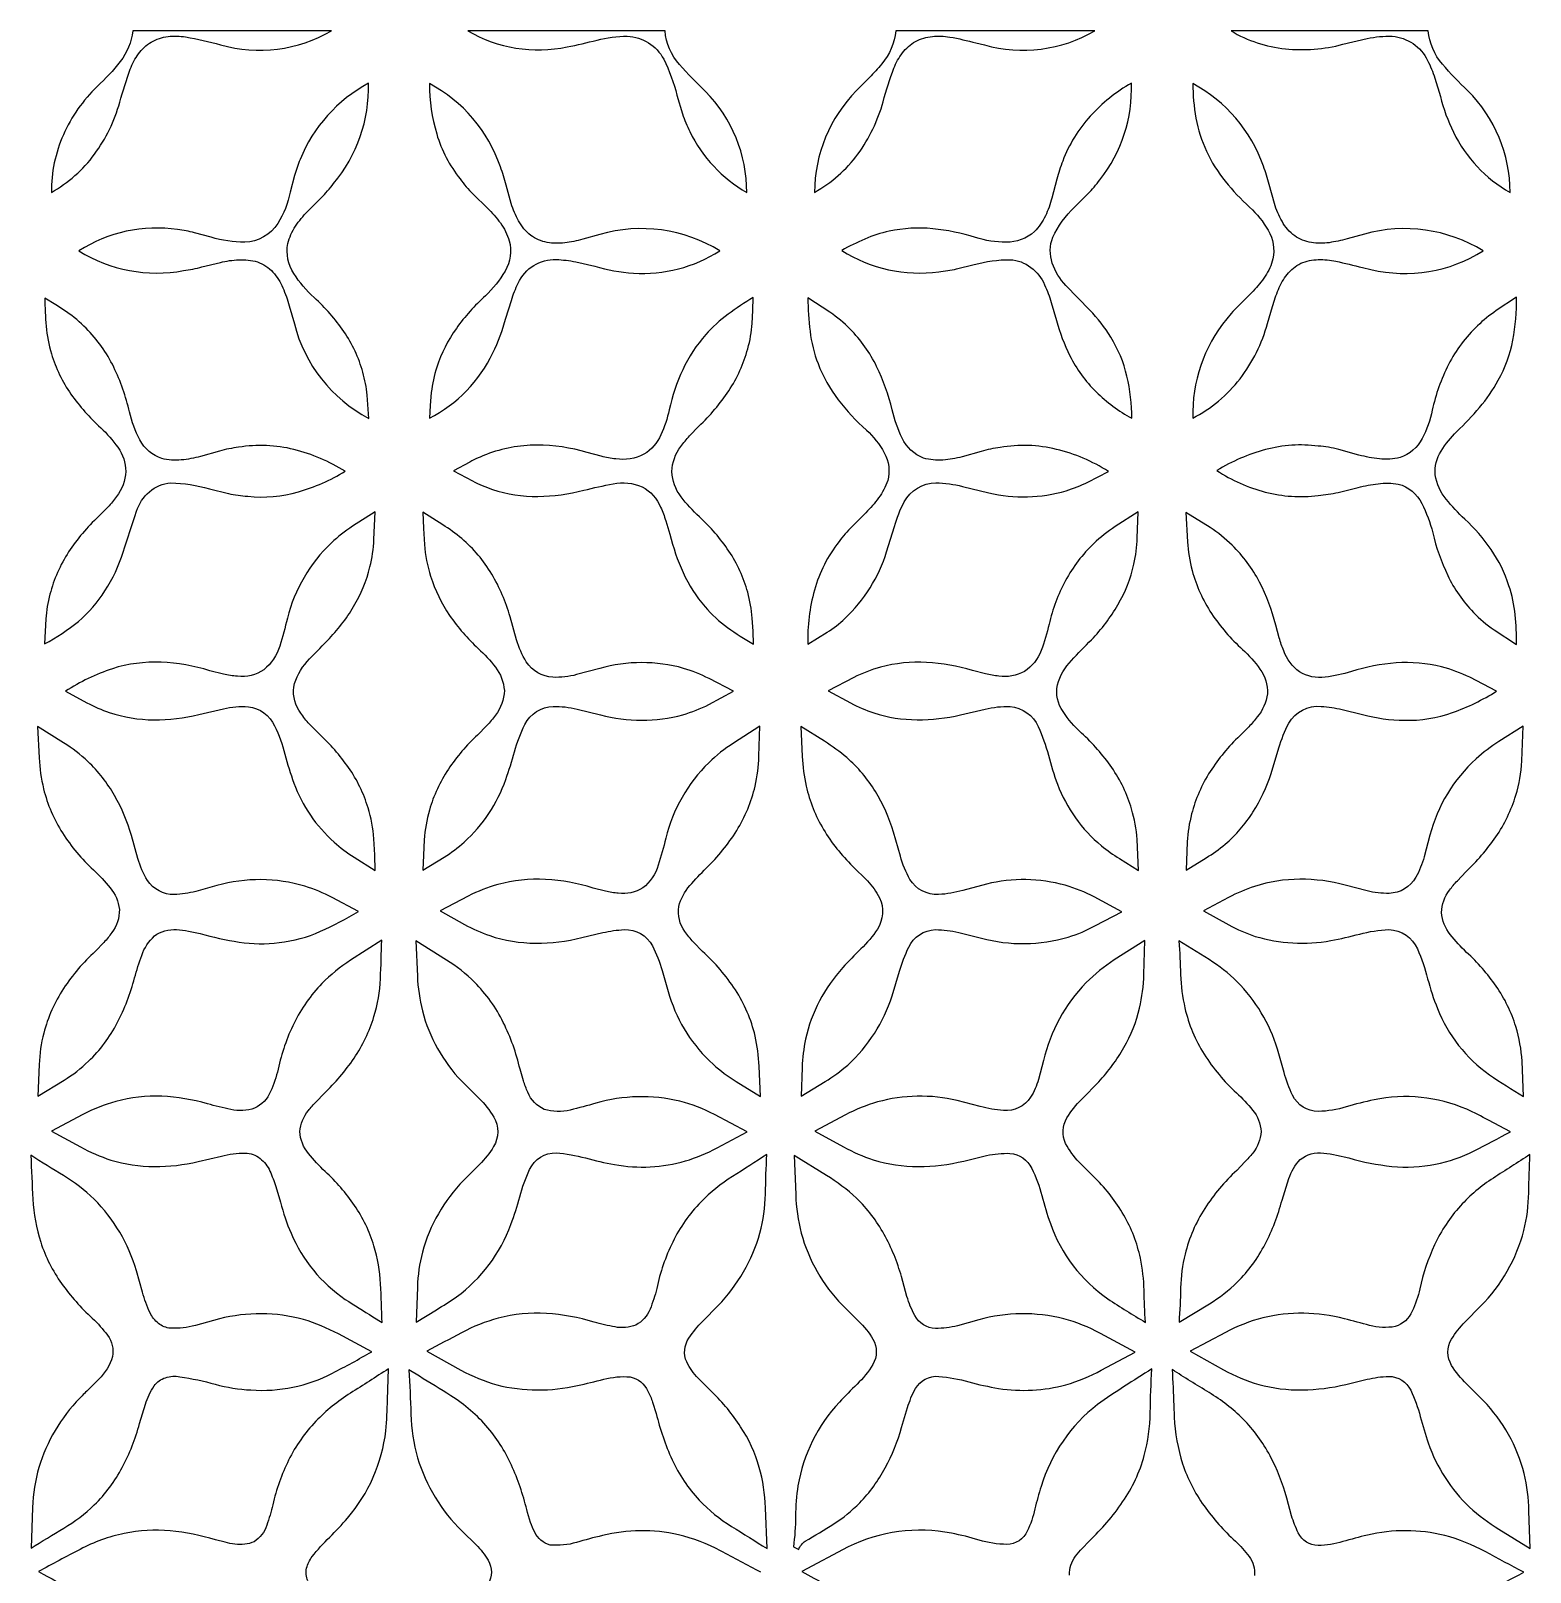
# Model space of a CAD drawing. Extents: x 0.7 to 38.5, y 8.6 to 28.3.
# Drawn here: x 9.32 to 18.92, y 18.47 to 28.34 of the extents above; entities that cross this region are included whole.
import ezdxf

# ---------------------------------------------------------------- set-up
doc = ezdxf.new("R2010")
doc.units = 0
doc.header["$LTSCALE"] = 100
doc.layers.add('LAYER_1', color=1, linetype='CONTINUOUS')

msp = doc.modelspace()

# ---------------------------------------------------------------- linework, layer by layer
at = {"layer": 'LAYER_1', "color": 7}
for points in [[(11.243676, 28.342606), (9.971911, 28.342606, -0.13762), (9.890796, 28.145139, -0.043286), (9.743498, 27.986464, 0.096997), (9.527227, 27.676987, 0.107182), (9.450135, 27.308136, 0.107898), (9.726298, 27.552194, 0.092092), (9.887416, 27.884794, -0.017272), (9.955352, 28.098079, -0.062081), (10.00793, 28.194811, -0.097375), (10.089177, 28.270351, -0.10167), (10.197121, 28.306118, -0.065349), (10.309841, 28.303887, -0.020561), (10.533762, 28.253176, 0.203459), (11.243676, 28.342606)], [(13.37875, 28.342606), (12.115473, 28.342606, 0.18427), (12.752343, 28.239554, 0.014091), (12.943493, 28.283158, -0.062047), (13.137308, 28.308255, -0.266033), (13.370064, 28.161179, -0.054769), (13.454904, 27.929731), (13.490495, 27.811351, 0.038064), (13.537672, 27.697247, 0.151123), (13.901908, 27.307939, 0.197734), (13.637565, 27.954285, -0.022825), (13.471438, 28.127124, -0.159859), (13.37875, 28.342606)], [(16.129965, 28.342606), (14.856225, 28.342606, -0.153701), (14.766153, 28.130851, -0.028096), (14.687322, 28.042972), (14.604715, 27.960405, 0.195734), (14.335437, 27.308334, 0.109579), (14.613426, 27.553774, 0.09189), (14.774889, 27.88894, -0.020642), (14.843887, 28.103928, -0.064781), (14.898263, 28.20065, -0.100987), (14.982178, 28.274497, -0.098016), (15.090073, 28.306883, -0.062409), (15.201855, 28.303048, -0.021246), (15.369446, 28.265296), (15.423604, 28.252386, 0.202556), (16.129965, 28.342606)], [(18.26425, 28.342606), (17.002157, 28.342606, 0.11098), (17.350205, 28.227487, 0.089905), (17.717205, 28.256137), (17.874127, 28.292832, -0.064579), (18.033863, 28.307466, -0.264863), (18.260696, 28.153282, -0.037342), (18.307419, 28.040174), (18.342797, 27.922846, 0.051664), (18.425935, 27.692706, 0.150932), (18.788789, 27.307939, 0.19845), (18.518919, 27.958628, -0.027955), (18.355457, 28.129518, -0.154203), (18.26425, 28.342606)], [(11.480183, 28.006403, 0.176256), (11.042705, 27.517992, 0.03526), (11.00708, 27.415427), (10.979655, 27.309864, -0.081413), (10.900169, 27.108547, -0.24556), (10.688932, 26.988912, -0.076201), (10.472784, 27.021338), (10.366422, 27.04971, 0.034435), (10.258561, 27.069458, 0.18322), (9.626232, 26.933042, 0.185897), (10.296663, 26.806892, 0.028088), (10.414207, 26.830956), (10.532084, 26.860072, -0.04415), (10.650405, 26.876714, -0.080373), (10.769281, 26.863354, -0.123103), (10.868946, 26.797, -0.080811), (10.932003, 26.697498, -0.034279), (10.972776, 26.581821), (11.00559, 26.466939, 0.211452), (11.481762, 25.861261), (11.471496, 26.010188, 0.049848), (11.444055, 26.156598, 0.083054), (11.322619, 26.417091, 0.058591), (11.132925, 26.634349, -0.066767), (11.002333, 26.788385, -0.193719), (10.964133, 26.98062, -0.085026), (11.013271, 27.091859, -0.045735), (11.089542, 27.186033), (11.1764, 27.273397, 0.033565), (11.257298, 27.364203, 0.182412), (11.480183, 28.006403)], [(12.324934, 27.471204, 0.191151), (11.870478, 28.004429, 0.073281), (11.917093, 27.682144, 0.095905), (12.066909, 27.394211, 0.043043), (12.149642, 27.297747), (12.2415, 27.207799, -0.041313), (12.324733, 27.11215, -0.083224), (12.381593, 26.998585, -0.199276), (12.354472, 26.804301, -0.075083), (12.228594, 26.645997, 0.052695), (12.042947, 26.437425, 0.078698), (11.917858, 26.18858, 0.053411), (11.882619, 26.027067), (11.875105, 25.944525), (11.870478, 25.861853, 0.162369), (12.276764, 26.279984, 0.048866), (12.359778, 26.502943), (12.394807, 26.616875, -0.030776), (12.438646, 26.727531, -0.301242), (12.682852, 26.878358, -0.040257), (12.807216, 26.863138), (12.929452, 26.83463, 0.053749), (13.1762, 26.790902, 0.158126), (13.729562, 26.93324, 0.212189), (12.962001, 27.038661), (12.851861, 27.008089, -0.035181), (12.737093, 26.985235, -0.075522), (12.624028, 26.987662, -0.113374), (12.518996, 27.032936, -0.093885), (12.441034, 27.12554, -0.053437), (12.393981, 27.236597), (12.360919, 27.35539, 0.02751), (12.324934, 27.471204)], [(16.3643, 28.007983, 0.07745), (16.100846, 27.796153, 0.096344), (15.925046, 27.508516, 0.03709), (15.886611, 27.392196), (15.855505, 27.272083, -0.045093), (15.813665, 27.157411, -0.08584), (15.743026, 27.057416, -0.190599), (15.562809, 26.988764, -0.076309), (15.366748, 27.019314, 0.052137), (15.092312, 27.075282, 0.078269), (14.813583, 27.058995, 0.05124), (14.657426, 27.00932, 0.023103), (14.510152, 26.936991, 0.177658), (15.131031, 26.799391, 0.031201), (15.245441, 26.818512), (15.358555, 26.845907, -0.069343), (15.587856, 26.877173, -0.152634), (15.720619, 26.828016, -0.127949), (15.808964, 26.71608, -0.030275), (15.85172, 26.603234), (15.885982, 26.487298, 0.054994), (15.970847, 26.261624, 0.08552), (16.137862, 26.031633, 0.066812), (16.366472, 25.861458, 0.061636), (16.336193, 26.131378, 0.080638), (16.23203, 26.381457, 0.0596), (16.098058, 26.553976), (15.945577, 26.710947, -0.111547), (15.858072, 26.854939, -0.177804), (15.861477, 27.020696, -0.09534), (16.000977, 27.212882), (16.085543, 27.298315, 0.03476), (16.163132, 27.389078, 0.178359), (16.3643, 28.007983)], [(17.209249, 27.476336, 0.18705), (16.758149, 28.004627, 0.04446), (16.777669, 27.782926, 0.066086), (16.845013, 27.571294, 0.06269), (16.965364, 27.37896, 0.036203), (17.121398, 27.213573, -0.076533), (17.240391, 27.065263, -0.18677), (17.270251, 26.882306, -0.084769), (17.220545, 26.770722, -0.045732), (17.143706, 26.67635), (17.056207, 26.588863, 0.033137), (16.974519, 26.497934, 0.181213), (16.757557, 25.862643, 0.110677), (17.06005, 26.11519, 0.098123), (17.236097, 26.468716), (17.268132, 26.577012, -0.028425), (17.305366, 26.68627, -0.070463), (17.36122, 26.783091, -0.109935), (17.449111, 26.854075, -0.092617), (17.560625, 26.877969, -0.055482), (17.673896, 26.867845, -0.009026), (17.843011, 26.826529), (17.898237, 26.814394, 0.202265), (18.616246, 26.933635, 0.209662), (17.855792, 27.040438), (17.745109, 27.010143, -0.032574), (17.630094, 26.986123, -0.073652), (17.516486, 26.986496, -0.112397), (17.410023, 27.029382, -0.098038), (17.32868, 27.122789, -0.055612), (17.280171, 27.236202), (17.246394, 27.357944, 0.029419), (17.209249, 27.476336)], [(9.672822, 26.437721, 0.051105), (9.546648, 26.542649), (9.477795, 26.587691), (9.407888, 26.630993, 0.019953), (9.416821, 26.451392, 0.050851), (9.450925, 26.275049, 0.08105), (9.575594, 26.016629, 0.056474), (9.766004, 25.800851, -0.051224), (9.876015, 25.675861, -0.156367), (9.926504, 25.520518, -0.150291), (9.868093, 25.361152, -0.03357), (9.812708, 25.293814), (9.752382, 25.232288, 0.061707), (9.560714, 25.005529, 0.081703), (9.440857, 24.734795, 0.047967), (9.414797, 24.576885), (9.407098, 24.416755, 0.052346), (9.623147, 24.561339, 0.080227), (9.793445, 24.756708, 0.069261), (9.909921, 25.004739, -0.006822), (9.995008, 25.266244, -0.132071), (10.077801, 25.391308, -0.172965), (10.214932, 25.447671, -0.068356), (10.461655, 25.40989), (10.58361, 25.38007, 0.038706), (10.707489, 25.362189, 0.098512), (11.031798, 25.390543, 0.066034), (11.330935, 25.522097, 0.078855), (11.003369, 25.661573, 0.103296), (10.648856, 25.676083, 0.03977), (10.526244, 25.651631), (10.404428, 25.617573, -0.042939), (10.281983, 25.594657, -0.08404), (10.157483, 25.603631, -0.196383), (10.016774, 25.723488, -0.065877), (9.950392, 25.902127, 0.056261), (9.848993, 26.189986, 0.084382), (9.672822, 26.437721)], [(13.943168, 26.634942, 0.021184), (13.782272, 26.527694, 0.054779), (13.639737, 26.397645, 0.073788), (13.491797, 26.171923, 0.054788), (13.405599, 25.915551, -0.051048), (13.352716, 25.75547, -0.152923), (13.243716, 25.631072, -0.155568), (13.063203, 25.601385, -0.032923), (12.97029, 25.618274), (12.880468, 25.642325, 0.073309), (12.556801, 25.689532, 0.091835), (12.236096, 25.630282, 0.02738), (12.128602, 25.581643), (12.024661, 25.525453), (12.146641, 25.460133, 0.041593), (12.273803, 25.406213, 0.082297), (12.565438, 25.361572, 0.061301), (12.858554, 25.400883, -0.012721), (13.04583, 25.44234, -0.152632), (13.232069, 25.422796, -0.171928), (13.350668, 25.291464, -0.032508), (13.383482, 25.205809), (13.409745, 25.119562, 0.046766), (13.494733, 24.87353, 0.072499), (13.634801, 24.655038, 0.059328), (13.779262, 24.521954, 0.027004), (13.944747, 24.415373), (13.941949, 24.499103), (13.936875, 24.582832, 0.05029), (13.90783, 24.747627, 0.082511), (13.787825, 25.010686, 0.05965), (13.598674, 25.230511, -0.041459), (13.481383, 25.359696, -0.155259), (13.422577, 25.520123, -0.156849), (13.479878, 25.680821, -0.032333), (13.535568, 25.748714), (13.595515, 25.811314, 0.057682), (13.786616, 26.037654, 0.08114), (13.908422, 26.306636, 0.050756), (13.936308, 26.46953), (13.940848, 26.552245), (13.943168, 26.634942)], [(14.563652, 26.432983, 0.051301), (14.434664, 26.541045), (14.292795, 26.632375, 0.027341), (14.306861, 26.418769, 0.062294), (14.358535, 26.211678, 0.074405), (14.487523, 25.980575, 0.044642), (14.667889, 25.785453, -0.083872), (14.782268, 25.640869, -0.196472), (14.804107, 25.462674, -0.078406), (14.746273, 25.351488, -0.038493), (14.664064, 25.25694), (14.574044, 25.167538, 0.041437), (14.492779, 25.071787, 0.098326), (14.335289, 24.761422, 0.077907), (14.293585, 24.41478), (14.41628, 24.491527, 0.046304), (14.530683, 24.579822, 0.128762), (14.797592, 25.006639), (14.847095, 25.169114, -0.050444), (14.909923, 25.326259, -0.268829), (15.112869, 25.44846, -0.057297), (15.283536, 25.425412), (15.451243, 25.3843, 0.131289), (15.946367, 25.397724, 0.043485), (16.084683, 25.453297), (16.217224, 25.5219, 0.081156), (15.884476, 25.662757, 0.104166), (15.524485, 25.674504, 0.038177), (15.402221, 25.648991), (15.280328, 25.614908, -0.047255), (15.157917, 25.593744, -0.089752), (15.034099, 25.606987, -0.192552), (14.897091, 25.733606, -0.057273), (14.83293, 25.915156, 0.056266), (14.733604, 26.192948, 0.080855), (14.563652, 26.432983)], [(18.829457, 26.636126), (18.700518, 26.55099, 0.04197), (18.580316, 26.454304, 0.085447), (18.394718, 26.205829, 0.065842), (18.290704, 25.912787, -0.072729), (18.226049, 25.731854, -0.19484), (18.084402, 25.610738, -0.084163), (17.951759, 25.601885, -0.041125), (17.821466, 25.626531), (17.691655, 25.661542, 0.04581), (17.560455, 25.683782, 0.097389), (17.223167, 25.661055, 0.07243), (16.911345, 25.527427, 0.08257), (17.221809, 25.389235, 0.096395), (17.560258, 25.367716, 0.040795), (17.688783, 25.387424), (17.816012, 25.418774, -0.032331), (17.943538, 25.442757, -0.069192), (18.072952, 25.440366, -0.211185), (18.22294, 25.317054, -0.060211), (18.29327, 25.128446, 0.052397), (18.389437, 24.855392, 0.083705), (18.554454, 24.618911, 0.053337), (18.685835, 24.507345), (18.830839, 24.413399, 0.023402), (18.820894, 24.603685, 0.055094), (18.781484, 24.789677, 0.072154), (18.667352, 25.020903, 0.055416), (18.498585, 25.216297, -0.03174), (18.379591, 25.343237, -0.136283), (18.309458, 25.499197, -0.161438), (18.347165, 25.651751, -0.060313), (18.447651, 25.776766, 0.024977), (18.593049, 25.930653, 0.051949), (18.71298, 26.104677, 0.081766), (18.806828, 26.36211, 0.052458), (18.829457, 26.636126)], [(11.52243, 25.263282), (11.377896, 25.170151, 0.042696), (11.242689, 25.064285, 0.140393), (10.960974, 24.581599, -0.017394), (10.911718, 24.403059, -0.145407), (10.810936, 24.251911, -0.181577), (10.641182, 24.209367, -0.038331), (10.551168, 24.223316), (10.464468, 24.245593, 0.06586), (10.152893, 24.299488, 0.086777), (9.84043, 24.258031, 0.059135), (9.540355, 24.114508), (9.678054, 24.040378, 0.043653), (9.821083, 23.978092, 0.080236), (10.106377, 23.930983, 0.061111), (10.394187, 23.964865), (10.551307, 24.001782, -0.071573), (10.71124, 24.015009, -0.256678), (10.879638, 23.892018, -0.045976), (10.94523, 23.710566, 0.023693), (11.002827, 23.526005, 0.122235), (11.260062, 23.147555, 0.04198), (11.388186, 23.051512), (11.52401, 22.966128), (11.520561, 23.067342), (11.514484, 23.16863, 0.056014), (11.477419, 23.367281, 0.078937), (11.352922, 23.62501, 0.056875), (11.163722, 23.840689), (11.102279, 23.90378, -0.039333), (11.046629, 23.973922, -0.183951), (11.001642, 24.140172, -0.133132), (11.087741, 24.303239, -0.009441), (11.217815, 24.438471, 0.058782), (11.385299, 24.656148, 0.074157), (11.489856, 24.90951, 0.048929), (11.515249, 25.085286), (11.52243, 25.263282)], [(12.077372, 25.091331, 0.037191), (11.955343, 25.179651), (11.827836, 25.260124), (11.831593, 25.156578), (11.838496, 25.053032, 0.055856), (11.878177, 24.850087, 0.075363), (11.999959, 24.598873, 0.056637), (12.183188, 24.387339, -0.043626), (12.293026, 24.267581, -0.148128), (12.350006, 24.118654, -0.154419), (12.293051, 23.960942, -0.03343), (12.238181, 23.894476), (12.178647, 23.833582, 0.059759), (11.991618, 23.614152, 0.076611), (11.870478, 23.353265, 0.051675), (11.837065, 23.162214), (11.831445, 23.065041), (11.828231, 22.967905), (11.964572, 23.051758, 0.045705), (12.09277, 23.147161, 0.124047), (12.359087, 23.548511, 0.019814), (12.415351, 23.726705, -0.048939), (12.481684, 23.900902, -0.273664), (12.662913, 24.016786, -0.061876), (12.815418, 23.999981), (12.964962, 23.963483, 0.134069), (13.492858, 23.963483, 0.048639), (13.65901, 24.029248), (13.817018, 24.113521), (13.660638, 24.195178, 0.04817), (13.497004, 24.2604, 0.138622), (12.960817, 24.260005), (12.812655, 24.220102, -0.072713), (12.660939, 24.203149, -0.240803), (12.490567, 24.302055, -0.06919), (12.42885, 24.442468), (12.38712, 24.590877, 0.06565), (12.26904, 24.86435, 0.082236), (12.077372, 25.091331)], [(16.407337, 25.263282), (16.260631, 25.16788, 0.046618), (16.123845, 25.059152, 0.080886), (15.942665, 24.822448, 0.065957), (15.836997, 24.543102, -0.036449), (15.786656, 24.374581, -0.159893), (15.679458, 24.240263, -0.161204), (15.51491, 24.210256, -0.033403), (15.429823, 24.225161), (15.347401, 24.24658, 0.061139), (15.053693, 24.298847, 0.080838), (14.757911, 24.267309, 0.051773), (14.586602, 24.201668), (14.423288, 24.117074), (14.566416, 24.039144, 0.0456), (14.716059, 23.975131, 0.07657), (14.992246, 23.931008, 0.060117), (15.270803, 23.962694), (15.427627, 23.999709, -0.065223), (15.587264, 24.015996, -0.273817), (15.768098, 23.88728, -0.043309), (15.833074, 23.704052, 0.025653), (15.891682, 23.518306, 0.12929), (16.172213, 23.124655, 0.03176), (16.288615, 23.042282), (16.409312, 22.966128), (16.406409, 23.065479), (16.401045, 23.164829, 0.056601), (16.365682, 23.359977, 0.081394), (16.238817, 23.62501, 0.056813), (16.044286, 23.846217, -0.058012), (15.926748, 23.983595, -0.198913), (15.890497, 24.154584, -0.118956), (15.980791, 24.311679, -0.007398), (16.108842, 24.443603, 0.061063), (16.278004, 24.6675, 0.076714), (16.380094, 24.928264, 0.045834), (16.402229, 25.094885), (16.407337, 25.263282)], [(17.009264, 25.048689, 0.051939), (16.867987, 25.162501), (16.713532, 25.258544), (16.722959, 25.071442, 0.050427), (16.753411, 24.887004, 0.082167), (16.877833, 24.61131, 0.062899), (17.075992, 24.381812, -0.051762), (17.187631, 24.25539, -0.169803), (17.234716, 24.097727, -0.14083), (17.170555, 23.949072, -0.028573), (17.116117, 23.886459), (17.058421, 23.828252, 0.061876), (16.868382, 23.599815, 0.080355), (16.749857, 23.327995, 0.049541), (16.721997, 23.149431), (16.715309, 22.968497), (16.842915, 23.046946, 0.038549), (16.964451, 23.134131, 0.076001), (17.142497, 23.340013, 0.061084), (17.258801, 23.586613), (17.308624, 23.750716, -0.053281), (17.372513, 23.909193, -0.294999), (17.579605, 24.016984, -0.034233), (17.713013, 23.996884), (17.844663, 23.965754, 0.066934), (18.111646, 23.928145, 0.092869), (18.420086, 23.977352, 0.054996), (18.70232, 24.114508), (18.530542, 24.202951, 0.05501), (18.349732, 24.269481, 0.081835), (18.059577, 24.295071, 0.058297), (17.772679, 24.239671, -0.041693), (17.604775, 24.20384, -0.170202), (17.441017, 24.237302, -0.147895), (17.339298, 24.372656, -0.027547), (17.311258, 24.455094), (17.288216, 24.537772, 0.059194), (17.184127, 24.812997, 0.08006), (17.009264, 25.048689)], [(9.68368, 23.664, 0.05006), (9.528609, 23.783537), (9.361692, 23.887083), (9.372056, 23.687074, 0.049852), (9.400188, 23.489286, 0.081583), (9.521502, 23.206238, 0.065776), (9.719808, 22.969682, -0.032637), (9.825994, 22.856093, -0.14488), (9.885836, 22.716, -0.165625), (9.837247, 22.568134, -0.034596), (9.786588, 22.505731), (9.731653, 22.448696, 0.061266), (9.528337, 22.210363, 0.083838), (9.40157, 21.924947, 0.054401), (9.372032, 21.724123), (9.362482, 21.520635), (9.531274, 21.623786, 0.053615), (9.687629, 21.744112, 0.082323), (9.871795, 21.990267, 0.056407), (9.982374, 22.278325, -0.012494), (10.028569, 22.422415, -0.125674), (10.1103, 22.546813, -0.183029), (10.252195, 22.587308, -0.03723), (10.328398, 22.578045), (10.402084, 22.562211, 0.02978), (10.652829, 22.507699, 0.071478), (10.908461, 22.504565, 0.079574), (11.172359, 22.576697, 0.028931), (11.415825, 22.704352), (11.248242, 22.792598, 0.046497), (11.0737, 22.865445, 0.142651), (10.510072, 22.868999), (10.37484, 22.83255, -0.054351), (10.236648, 22.811945, -0.255145), (10.065092, 22.902362, -0.069176), (10.004188, 23.042134), (9.962829, 23.189605, 0.059644), (9.854866, 23.445681, 0.074178), (9.68368, 23.664)], [(13.985218, 23.890044), (13.816179, 23.781316, 0.050372), (13.659281, 23.656301, 0.138368), (13.383291, 23.17243, -0.015555), (13.335343, 22.999171, -0.15376), (13.236017, 22.854192, -0.17492), (13.079638, 22.820237, -0.034757), (12.997515, 22.833871), (12.918372, 22.853798, 0.061349), (12.614546, 22.908803, 0.082054), (12.308351, 22.876303, 0.053013), (12.11915, 22.802272), (11.938982, 22.706919), (12.094695, 22.621215, 0.043634), (12.256627, 22.548984, 0.080336), (12.550039, 22.500938, 0.06067), (12.846117, 22.535955), (12.980904, 22.568085, -0.04518), (13.117764, 22.587481, -0.285764), (13.297809, 22.484429, -0.052403), (13.359946, 22.325211), (13.408166, 22.160664, 0.132602), (13.686327, 21.724962, 0.043853), (13.833774, 21.615568), (13.989956, 21.518463), (13.980677, 21.71329, 0.050394), (13.955408, 21.906192, 0.088592), (13.828888, 22.202072, 0.064336), (13.619008, 22.447314), (13.560097, 22.507894, -0.039802), (13.506332, 22.575266, -0.196645), (13.466206, 22.735347, -0.116396), (13.5374, 22.869221, -0.017733), (13.6425, 22.98133, 0.063181), (13.837401, 23.22171, 0.081855), (13.955605, 23.506658, 0.048974), (13.980036, 23.697463), (13.985218, 23.890044)], [(14.542528, 23.688678, 0.041504), (14.39945, 23.793161), (14.248968, 23.88728), (14.257038, 23.696081, 0.043775), (14.282134, 23.506658, 0.079903), (14.393429, 23.229114, 0.065691), (14.579643, 22.994359), (14.674626, 22.899722, -0.074434), (14.751989, 22.791019, -0.261007), (14.73817, 22.591429, -0.057377), (14.632674, 22.463651, 0.016306), (14.516667, 22.34446, 0.131366), (14.278581, 21.88645, 0.043283), (14.256495, 21.704752), (14.249363, 21.521425), (14.403102, 21.614779, 0.044014), (14.548254, 21.720422, 0.129916), (14.832733, 22.16323), (14.880755, 22.320547, -0.043646), (14.938549, 22.474163, -0.281939), (15.110894, 22.587481, -0.057339), (15.258711, 22.569269), (15.403862, 22.533586, 0.139152), (15.960383, 22.539311, 0.046488), (16.135098, 22.613219), (16.303298, 22.701786), (16.126807, 22.796472, 0.049063), (15.941431, 22.87117, 0.127894), (15.436634, 22.879067), (15.28477, 22.838473, -0.052944), (15.130241, 22.811945, -0.271554), (14.94684, 22.90868, -0.064523), (14.885739, 23.057261), (14.841814, 23.212506, 0.063088), (14.725337, 23.471765, 0.076818), (14.542528, 23.688678)], [(18.872691, 23.891228), (18.717595, 23.791656, 0.039416), (18.570642, 23.680978, 0.14297), (18.274713, 23.191382), (18.238462, 23.053807, -0.063486), (18.18548, 22.922302, -0.261478), (18.014911, 22.819644, -0.067951), (17.872819, 22.836005), (17.733985, 22.872947, 0.064917), (17.442695, 22.910136, 0.078087), (17.153182, 22.864261, 0.042341), (16.986463, 22.793141), (16.826258, 22.707511), (16.987598, 22.61739, 0.046027), (17.156933, 22.544444, 0.118784), (17.640804, 22.517398, 0.019013), (17.826105, 22.559028, -0.054264), (18.013332, 22.587481, -0.296118), (18.195153, 22.463503, -0.040541), (18.261042, 22.273167, 0.031781), (18.323672, 22.081499, 0.144075), (18.656321, 21.65784, 0.009522), (18.874863, 21.519253), (18.865091, 21.744803, 0.061498), (18.825114, 21.966207, 0.077991), (18.699852, 22.224948, 0.056821), (18.510035, 22.441787, -0.032028), (18.405774, 22.555869, -0.155362), (18.350521, 22.696456, -0.167828), (18.400789, 22.839929, -0.031121), (18.451214, 22.900394), (18.504507, 22.956455, 0.052375), (18.697286, 23.181437, 0.077943), (18.825509, 23.447433, 0.062036), (18.864276, 23.667332), (18.872691, 23.891228)], [(11.564875, 22.519569), (11.366075, 22.390951, 0.056913), (11.182674, 22.242197, 0.080607), (11.003567, 21.988367, 0.06106), (10.901749, 21.693968, -0.047744), (10.853653, 21.549902, -0.183133), (10.750921, 21.444037, -0.136552), (10.599625, 21.434931, -0.017386), (10.449662, 21.471873, 0.06156), (10.156842, 21.520018, 0.07683), (9.862541, 21.486876, 0.053382), (9.652242, 21.403122), (9.451715, 21.296566), (9.637361, 21.195932, 0.050402), (9.830559, 21.112177, 0.073692), (10.109116, 21.070349, 0.05795), (10.389449, 21.102109), (10.538598, 21.137595, -0.056425), (10.690117, 21.156794, -0.16281), (10.786259, 21.122665, -0.128439), (10.849235, 21.041304, -0.028715), (10.886862, 20.942993), (10.9169, 20.842036, 0.038976), (10.984861, 20.642915, 0.143775), (11.331922, 20.219849, 0.004748), (11.508349, 20.108662), (11.566849, 20.070996, 0.006086), (11.55762, 20.318903, 0.061151), (11.515521, 20.562369, 0.075859), (11.391221, 20.821233, 0.057727), (11.202811, 21.038935, -0.031061), (11.096723, 21.153092, -0.156573), (11.039941, 21.294197, -0.149697), (11.095761, 21.42849, -0.02718), (11.144659, 21.485087), (11.195704, 21.538205, 0.053494), (11.387742, 21.763755, 0.076243), (11.515521, 22.03017, 0.061922), (11.556707, 22.272723, 0.005885), (11.564875, 22.519569)], [(12.159498, 22.250883, 0.056533), (11.978984, 22.392778), (11.783811, 22.514831), (11.793362, 22.289602, 0.050211), (11.825269, 22.06689, 0.126558), (12.077569, 21.616383), (12.186914, 21.50726, -0.066117), (12.283081, 21.38718, -0.270081), (12.281107, 21.198054, -0.059714), (12.191479, 21.084169), (12.088822, 20.981092, 0.128292), (11.825269, 20.521503, 0.051907), (11.793164, 20.298964), (11.785193, 20.07376), (11.91507, 20.15364, 0.017217), (12.043613, 20.235445, 0.148093), (12.391858, 20.700364, 0.02459), (12.448937, 20.877472, -0.042002), (12.512086, 21.05236, -0.300761), (12.68226, 21.157781, -0.048511), (12.869807, 21.125478, 0.021221), (13.055577, 21.08296, 0.115026), (13.510033, 21.106057, 0.050866), (13.71172, 21.190133), (13.904671, 21.293604), (13.694446, 21.40364, 0.059782), (13.473708, 21.488653, 0.130979), (12.935745, 21.475624, -0.0115), (12.771863, 21.432315, -0.133095), (12.605465, 21.436535, -0.19054), (12.500438, 21.545904, -0.034897), (12.472374, 21.620096), (12.450492, 21.694363, 0.058023), (12.343491, 21.993352, 0.081164), (12.159498, 22.250883)], [(16.450967, 22.518187), (16.255005, 22.393049, 0.05254), (16.074293, 22.247922, 0.135917), (15.801659, 21.748455), (15.769628, 21.627709, -0.068081), (15.719534, 21.513923, -0.273327), (15.545411, 21.428836, -0.05023), (15.396311, 21.455487), (15.249284, 21.493391, 0.125103), (14.739157, 21.484113, 0.051383), (14.533965, 21.40095), (14.337806, 21.296763), (14.521257, 21.196944, 0.050679), (14.71211, 21.113559, 0.076265), (15.000538, 21.070374, 0.059364), (15.290742, 21.105663), (15.437399, 21.140383, -0.067069), (15.586869, 21.15482, -0.266031), (15.726246, 21.058677, -0.050529), (15.790974, 20.884382, 0.020952), (15.845486, 20.706089, 0.158078), (16.212881, 20.223402, 0.01196), (16.45452, 20.072772, -0.011055), (16.445562, 20.279099, 0.046876), (16.421946, 20.483796, 0.079244), (16.315563, 20.759638, 0.065947), (16.134703, 20.994319), (16.029874, 21.098728, -0.076343), (15.943405, 21.217796, -0.249325), (15.9515, 21.381653, -0.063454), (16.047, 21.502645), (16.155235, 21.613421, 0.056919), (16.316476, 21.832678, 0.072397), (16.416419, 22.08525, 0.051472), (16.444205, 22.300608), (16.450967, 22.518187)], [(17.039864, 22.255819, 0.054992), (16.861423, 22.395295), (16.668324, 22.514634, -0.012087), (16.679379, 22.299251, 0.050858), (16.707018, 22.085645, 0.084124), (16.830799, 21.789419, 0.066684), (17.036903, 21.542351, -0.032395), (17.140449, 21.431649, -0.15998), (17.194837, 21.293999, -0.15586), (17.140769, 21.157065, -0.029662), (17.091202, 21.099527), (17.038877, 21.046042, 0.063188), (16.834155, 20.801787, 0.082905), (16.708202, 20.509856, 0.053986), (16.679379, 20.29351, -0.010206), (16.669508, 20.074944), (16.863891, 20.191815, 0.056586), (17.042431, 20.3306, 0.077716), (17.220279, 20.573597, 0.055411), (17.328686, 20.855534), (17.371773, 20.992838, -0.111069), (17.444768, 21.114744, -0.206848), (17.595842, 21.156498, -0.034652), (17.677468, 21.143394), (17.756096, 21.125404, 0.046273), (18.031889, 21.071756, 0.074498), (18.311827, 21.085329, 0.06998), (18.558575, 21.170712, 0.007128), (18.790368, 21.293407), (18.651435, 21.3666, 0.018015), (18.511022, 21.437127, 0.154491), (17.917584, 21.497537, 0.024087), (17.740204, 21.452624, -0.066981), (17.560455, 21.42311, -0.286315), (17.396203, 21.52715, -0.050613), (17.342382, 21.672893), (17.299666, 21.822487, 0.122026), (17.039864, 22.255819)], [(9.723361, 20.862049, 0.056586), (9.528115, 21.012037, -0.007913), (9.318655, 21.142777, 0.002039), (9.331388, 20.86158, 0.066432), (9.382026, 20.585861, 0.075105), (9.51548, 20.321741, 0.054385), (9.712306, 20.099819, -0.047686), (9.809164, 19.98998, -0.204125), (9.842207, 19.853046, -0.118819), (9.753468, 19.708611), (9.692404, 19.647303, 0.015075), (9.632154, 19.586532, 0.120742), (9.369984, 19.143921, 0.059176), (9.329883, 18.887402), (9.320432, 18.626884, -0.007141), (9.530139, 18.75491, 0.059597), (9.724743, 18.903664, 0.077046), (9.904073, 19.144341, 0.055977), (10.014553, 19.424255), (10.052358, 19.548628, -0.069822), (10.107339, 19.665302, -0.165645), (10.181198, 19.718506, -0.117319), (10.272973, 19.724922, -0.027748), (10.499436, 19.676505, 0.053093), (10.727823, 19.639638, 0.138479), (11.249599, 19.747625, 0.013215), (11.500912, 19.884436), (11.28738, 19.998395, 0.052069), (11.064223, 20.090737, 0.130191), (10.52626, 20.094883), (10.371854, 20.053228, -0.080937), (10.213747, 20.035263, -0.159066), (10.134928, 20.06611, -0.111889), (10.081872, 20.13338, -0.046596), (10.033456, 20.266711), (9.994811, 20.403447, 0.125361), (9.723361, 20.862049)], [(14.030229, 21.147515, -0.003994), (13.810775, 21.006559, 0.05832), (13.608347, 20.843097, 0.080544), (13.427883, 20.58675, 0.061083), (13.325447, 20.289537, -0.039935), (13.282583, 20.156872, -0.174168), (13.19219, 20.055597, -0.139616), (13.058464, 20.04311, -0.024419), (12.924887, 20.074154, 0.059824), (12.619234, 20.129407, 0.079197), (12.310917, 20.099226, 0.057876), (12.076755, 20.006391, -0.004731), (11.853105, 19.888976), (12.071992, 19.766997, 0.058694), (12.30302, 19.672409, 0.117445), (12.818676, 19.668263, 0.009326), (12.985938, 19.708216, -0.081751), (13.155866, 19.723738, -0.233766), (13.269109, 19.63258, -0.042071), (13.299367, 19.561331), (13.322091, 19.4896, 0.047678), (13.424058, 19.193301, 0.083536), (13.598279, 18.934461, 0.065491), (13.805, 18.765842, -0.002821), (14.032006, 18.623725), (14.022209, 18.88602, 0.059477), (13.982059, 19.144316, 0.073826), (13.862967, 19.404562, 0.059467), (13.679615, 19.624831), (13.590086, 19.715273, -0.076051), (13.517732, 19.818893, -0.26173), (13.531946, 19.972089, -0.05275), (13.619995, 20.080324), (13.718112, 20.17997, 0.124215), (13.9866, 20.644495, 0.058534), (14.021518, 20.89445, -0.006121), (14.030229, 21.147515)], [(14.604123, 20.867972, 0.05123), (14.411616, 21.013617), (14.205931, 21.141198), (14.215308, 20.891341, 0.052469), (14.250745, 20.644297, 0.126446), (14.513113, 20.184314), (14.618016, 20.080126, -0.067286), (14.709741, 19.964982, -0.266943), (14.708952, 19.801915, -0.064249), (14.60817, 19.676629, 0.014665), (14.494951, 19.561263, 0.146895), (14.229621, 19.026655, 0.038575), (14.214149, 18.831162, -0.033593), (14.200601, 18.635373), (14.234359, 18.618593, -0.032001), (14.251633, 18.648181, -0.094661), (14.275422, 18.67229, 0.015031), (14.459095, 18.782375, 0.05604), (14.624852, 18.916891, 0.069175), (14.788733, 19.141701, 0.053649), (14.893537, 19.399972), (14.931071, 19.526567, -0.052056), (14.981783, 19.648127, -0.29356), (15.131031, 19.726896, -0.046183), (15.323316, 19.692003, 0.026955), (15.514416, 19.649706, 0.103298), (15.94459, 19.672409, 0.054221), (16.171917, 19.766207), (16.389175, 19.882659), (16.165723, 20.002245, 0.056159), (15.931166, 20.096068, 0.12953), (15.387082, 20.088566), (15.250419, 20.051353, -0.069211), (15.1105, 20.034276, -0.268919), (14.97744, 20.116402, -0.056576), (14.927789, 20.238381), (14.892353, 20.365543, 0.059645), (14.781552, 20.636228, 0.073569), (14.604123, 20.867972)], [(18.915926, 21.146923, 0.000425), (18.681887, 20.996688, 0.065158), (18.470354, 20.818025, 0.074794), (18.305831, 20.569797, 0.056495), (18.210749, 20.286773, -0.052771), (18.161888, 20.143473, -0.211012), (18.053802, 20.045924, -0.108979), (17.889501, 20.05345, 0.001074), (17.728458, 20.096068, 0.123008), (17.20609, 20.101595, 0.058621), (16.966894, 20.008686), (16.739986, 19.8872), (16.954506, 19.769045, 0.057175), (17.179833, 19.675173, 0.071018), (17.458168, 19.640057, 0.055768), (17.736947, 19.675568), (17.873436, 19.708166, -0.051659), (18.012147, 19.726699, -0.290255), (18.152314, 19.637466, -0.047837), (18.213809, 19.470747, 0.017743), (18.265237, 19.300474, 0.120509), (18.528987, 18.889055, 0.047774), (18.717521, 18.748888), (18.917308, 18.62412), (18.909609, 18.865538, 0.050614), (18.878811, 19.104438, 0.131362), (18.618615, 19.570541), (18.510504, 19.678751, -0.058727), (18.414682, 19.797177, -0.282567), (18.41409, 19.965377, -0.056107), (18.501447, 20.075462), (18.600057, 20.176219, 0.130558), (18.877232, 20.66167, 0.054407), (18.908276, 20.902964, -0.005945), (18.915926, 21.146923)]]:
    msp.add_lwpolyline(points, format="xyb", close=True, dxfattribs=at)
for points in [[(11.092454, 18.418608, -0.177921), (11.08436, 18.498859, -0.103423), (11.120093, 18.572594, -0.037811), (11.231782, 18.697387, 0.027432), (11.346136, 18.819959, 0.149402), (11.591329, 19.378849, 0.017483), (11.60231, 19.576908), (11.607517, 19.775264), (11.607517, 19.775264, -0.007152), (11.365508, 19.619452, 0.061524), (11.142598, 19.439061, 0.075276), (10.969117, 19.190759, 0.059804), (10.867595, 18.904848, -0.026498), (10.829247, 18.773812, -0.161713), (10.748552, 18.667947, -0.144039), (10.624944, 18.652647, -0.027717), (10.561854, 18.66456), (10.500596, 18.67999, 0.053119), (10.210835, 18.737413, 0.072732), (9.916634, 18.72125, 0.069411), (9.633734, 18.619333, 0.003664), (9.367417, 18.476847, -0.008385), (9.599457, 18.349808, 0.057617)], [(13.99114, 18.472701, -0.002619), (13.734423, 18.609191, 0.06387), (13.464232, 18.712958, 0.114956), (12.9774, 18.707628, 0.011716), (12.811988, 18.663382, -0.094443), (12.643171, 18.646823, -0.222221), (12.544413, 18.729221, -0.042231), (12.517743, 18.791935), (12.498069, 18.855297, 0.044322), (12.403309, 19.141775, 0.073242), (12.245177, 19.397603), (12.245177, 19.397603, 0.077075), (12.007609, 19.602671, 0.006056), (11.805895, 19.727128), (11.739392, 19.768946, -0.005135), (11.75178, 19.485035, 0.059549), (11.794669, 19.205121, 0.127513), (12.079149, 18.736254), (12.168875, 18.647934, -0.060128), (12.246756, 18.549694, -0.277132), (12.245177, 18.396892, -0.059818)], [(15.968083, 18.454736, -0.186073), (16.007196, 18.574865, -0.030573), (16.04973, 18.625416), (16.093838, 18.672488, 0.055083), (16.308406, 18.922641, 0.082291), (16.447018, 19.220322, 0.063003), (16.485367, 19.495523, -0.011866), (16.495583, 19.774277), (16.495583, 19.774277, 0.015739), (16.148325, 19.547246, 0.154257), (15.786458, 19.022509, 0.019454), (15.746975, 18.877605, -0.055176), (15.697423, 18.736254, -0.29411), (15.567324, 18.650969, -0.071637), (15.388908, 18.678953, 0.029285), (15.212565, 18.72204, 0.164617), (14.551215, 18.634978), (14.253509, 18.477636, 0.00551), (14.570364, 18.30608, 0.14741)], [(18.637073, 18.3447, -0.007033), (18.877035, 18.472701, -0.004375), (18.629645, 18.604428, 0.059211), (18.370263, 18.708023, 0.118674), (17.874942, 18.710194, 0.014821), (17.718463, 18.668959, -0.063875), (17.559468, 18.64327, -0.282108), (17.433121, 18.724606, -0.048397), (17.390281, 18.833975), (17.358694, 18.947491, 0.057634), (17.25194, 19.218866, 0.072077), (17.079743, 19.45367), (17.079743, 19.45367, 0.059776), (16.861275, 19.623548, -0.007506), (16.625484, 19.770328, -0.006025), (16.635225, 19.542074), (16.639032, 19.465885, 0.068701), (16.692409, 19.167217, 0.075386), (16.829269, 18.897914, 0.05354), (17.030388, 18.671698, -0.039876), (17.117795, 18.573902, -0.194996), (17.152195, 18.451972, -0.118824)]]:
    msp.add_lwpolyline(points, format="xyb", dxfattribs=at)

doc.saveas('drawing.dxf')
